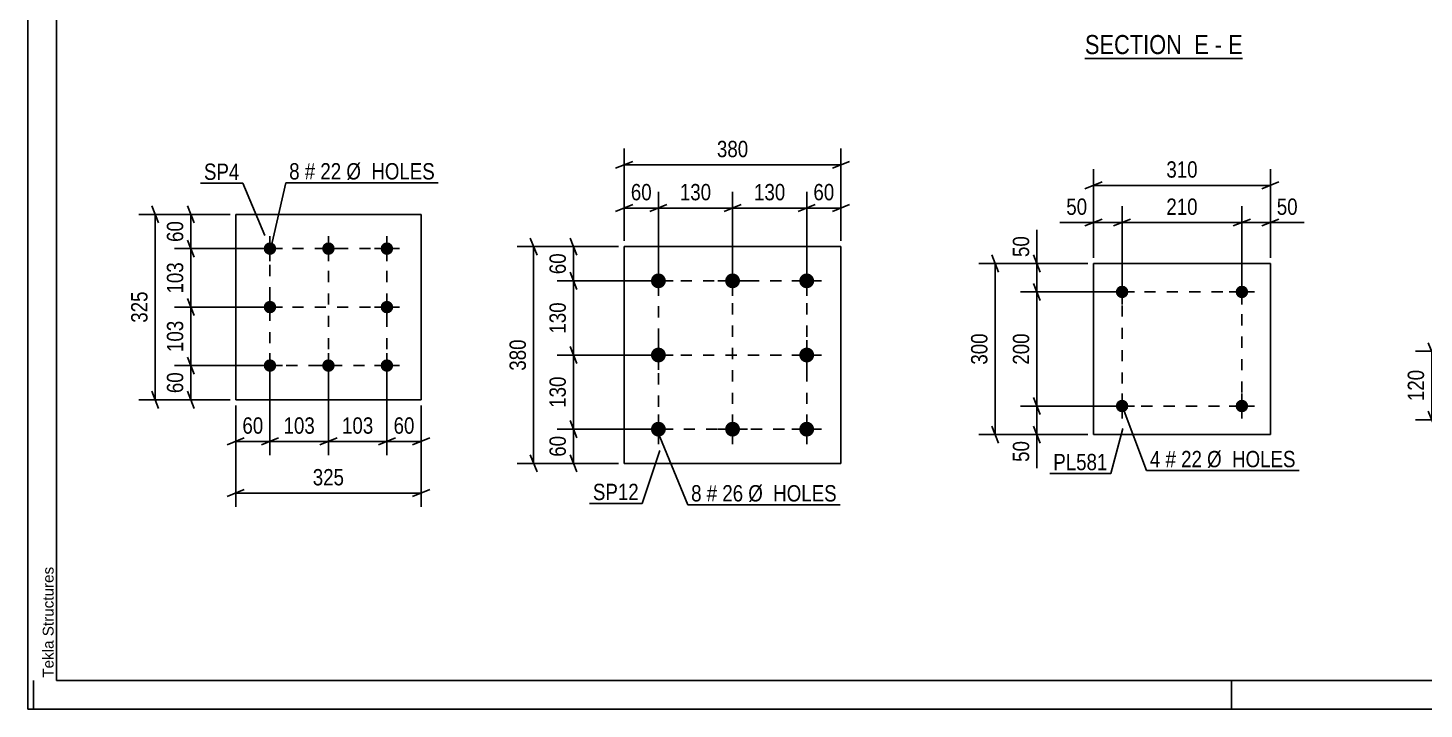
# Model space of a CAD drawing. Header units: millimetres. Extents: x 0 to 841, y 0 to 594.
# Drawn here: x 0 to 244.7, y 0 to 119.4 of the extents above; entities that cross this region are included whole.
import ezdxf

# ---------------------------------------------------------------- set-up
doc = ezdxf.new("R2010")
doc.units = ezdxf.units.MM
doc.linetypes.add('DXK_LINE_DOT2', pattern=[3.9198, 1.9599, -1.9599])
doc.styles.add('Arial', font='ARIAL.TTF', dxfattribs={"height": 0.2})
doc.styles.add('Arial Narrow', font='ARIALN.TTF', dxfattribs={"height": 0.2})

# ---------------------------------------------------------------- blocks, each defined once
blk = doc.blocks.new('Unknown-283133313-1133')
at = {"color": 5, "linetype": 'Continuous'}
for p, q in [((0, 594), (0, 0)), ((5, 589), (5, 5)), ((1, 0), (1, 5)), ((5, 5), (836, 5)), ((211, 0), (211, 5)), ((0, 0), (841, 0))]:
    blk.add_line(p, q, dxfattribs=at)
at = {"color": 174, "linetype": 'Continuous', "style": 'Arial'}
blk.add_text('Tekla Structures', height=1.9102, rotation=90, dxfattribs=at).set_placement((4.5, 5.5))
blk = doc.blocks.new('Unknown-283133313-15 - 6392')
at = {"color": 6, "linetype": 'Continuous'}
blk.add_line((185.29, 114.06), (212.93, 114.06), dxfattribs=at)
at = {"color": 0, "linetype": 'Continuous'}
blk.add_wipeout([(203.4, 114.81), (203.4, 118.31), (185.29, 118.31), (185.29, 114.81)], dxfattribs=at)
at = {"color": 7, "linetype": 'Continuous', "style": 'Arial Narrow'}
blk.add_text('SECTION ', height=3.34, dxfattribs=at).set_placement((185.29, 114.81))
at = {"color": 0, "linetype": 'Continuous'}
blk.add_wipeout([(207, 114.81), (207, 118.31), (204.45, 118.31), (204.45, 114.81)], dxfattribs=at)
blk.add_wipeout([(209.33, 114.81), (209.33, 118.31), (208.05, 118.31), (208.05, 114.81)], dxfattribs=at)
at = {"color": 7, "linetype": 'Continuous', "style": 'Arial Narrow'}
blk.add_text('E', height=3.34, dxfattribs=at).set_placement((204.45, 114.81))
at = {"color": 0, "linetype": 'Continuous'}
blk.add_wipeout([(212.93, 114.81), (212.93, 118.31), (210.38, 118.31), (210.38, 114.81)], dxfattribs=at)
at = {"color": 7, "linetype": 'Continuous', "style": 'Arial Narrow'}
for s, p in [('E', (210.38, 114.81)), ('-', (208.05, 114.81))]:
    blk.add_text(s, height=3.34, dxfattribs=at).set_placement(p)
blk = doc.blocks.new('Part-283133313-5497 - 5491')
at = {"color": 2, "linetype": 'Continuous'}
for p, q in [((186.8, 78.11), (186.8, 48.11)), ((186.8, 78.11), (217.8, 78.11)), ((217.8, 78.11), (217.8, 48.11)), ((186.8, 48.11), (217.8, 48.11))]:
    blk.add_line(p, q, dxfattribs=at)
blk = doc.blocks.new('Bolt-283133313-5530 - 5491')
at = {"linetype": 'Continuous'}
for points in [[(192.9, 53.12, -1), (190.7, 53.12, -1)], [(213.9, 53.12, -1), (211.7, 53.12, -1)]]:
    blk.add_hatch(color=1, dxfattribs=at).paths.add_polyline_path(points)
at = {"color": 1, "linetype": 'Continuous'}
for p, q in [((191.8, 55.32), (191.8, 50.92)), ((212.8, 55.32), (212.8, 50.92)), ((189.6, 53.12), (194, 53.12)), ((210.6, 53.12), (215, 53.12))]:
    blk.add_line(p, q, dxfattribs=at)
blk = doc.blocks.new('Bolt-283133313-5535 - 5491')
at = {"linetype": 'Continuous'}
for points in [[(192.9, 73.12, -1), (190.7, 73.12, -1)], [(213.9, 73.12, -1), (211.7, 73.12, -1)]]:
    blk.add_hatch(color=1, dxfattribs=at).paths.add_polyline_path(points)
at = {"color": 1, "linetype": 'Continuous'}
for p, q in [((191.8, 75.32), (191.8, 70.92)), ((212.8, 75.32), (212.8, 70.92)), ((189.6, 73.12), (194, 73.12)), ((210.6, 73.12), (215, 73.12))]:
    blk.add_line(p, q, dxfattribs=at)
blk = doc.blocks.new('Bolt-283133313-5370 - 5331')
at = {"linetype": 'Continuous'}
for points in [[(110.52, 76.36, -1), (110.52, 73.76, -1)], [(123.52, 76.36, -1), (123.52, 73.76, -1)], [(136.52, 76.36, -1), (136.52, 73.76, -1)], [(110.52, 63.36, -1), (110.52, 60.76, -1)], [(136.52, 63.36, -1), (136.52, 60.76, -1)], [(110.52, 50.36, -1), (110.52, 47.76, -1)], [(123.52, 50.36, -1), (123.52, 47.76, -1)], [(136.52, 50.36, -1), (136.52, 47.76, -1)]]:
    blk.add_hatch(color=1, dxfattribs=at).paths.add_polyline_path(points)
at = {"color": 1, "linetype": 'Continuous'}
for p, q in [((110.52, 77.66), (110.52, 72.46)), ((123.52, 77.66), (123.52, 72.46)), ((136.52, 77.66), (136.52, 72.46)), ((107.92, 75.06), (113.12, 75.06)), ((120.92, 75.06), (126.12, 75.06)), ((133.92, 75.06), (139.12, 75.06)), ((110.52, 64.66), (110.52, 59.46)), ((136.52, 64.66), (136.52, 59.46)), ((107.92, 62.06), (113.12, 62.06)), ((133.92, 62.06), (139.12, 62.06)), ((110.52, 51.66), (110.52, 46.46)), ((123.52, 51.66), (123.52, 46.46)), ((136.52, 51.66), (136.52, 46.46)), ((107.92, 49.06), (113.12, 49.06)), ((120.92, 49.06), (126.12, 49.06)), ((133.92, 49.06), (139.12, 49.06))]:
    blk.add_line(p, q, dxfattribs=at)
blk = doc.blocks.new('Part-283133313-5337 - 5331')
at = {"color": 2, "linetype": 'Continuous'}
for p, q in [((104.52, 81.06), (104.52, 43.06)), ((104.52, 81.06), (142.52, 81.06)), ((142.52, 81.06), (142.52, 43.06)), ((104.52, 43.06), (142.52, 43.06))]:
    blk.add_line(p, q, dxfattribs=at)
blk = doc.blocks.new('Part-283133313-5006 - 5000')
at = {"color": 2, "linetype": 'Continuous'}
for p, q in [((36.43, 54.21), (36.43, 86.71)), ((36.43, 86.71), (68.93, 86.71)), ((68.93, 86.71), (68.93, 54.21)), ((68.93, 54.21), (36.43, 54.21))]:
    blk.add_line(p, q, dxfattribs=at)
blk = doc.blocks.new('Bolt-283133313-5039 - 5000')
at = {"linetype": 'Continuous'}
for points in [[(42.43, 81.81, -1), (42.43, 79.61, -1)], [(52.68, 81.81, -1), (52.68, 79.61, -1)], [(62.93, 81.81, -1), (62.93, 79.61, -1)], [(42.43, 71.56, -1), (42.43, 69.36, -1)], [(62.93, 71.56, -1), (62.93, 69.36, -1)], [(42.43, 61.31, -1), (42.43, 59.11, -1)], [(52.68, 61.31, -1), (52.68, 59.11, -1)], [(62.93, 61.31, -1), (62.93, 59.11, -1)]]:
    blk.add_hatch(color=1, dxfattribs=at).paths.add_polyline_path(points)
at = {"color": 1, "linetype": 'Continuous'}
for p, q in [((42.43, 82.91), (42.43, 78.51)), ((52.68, 82.91), (52.68, 78.51)), ((62.93, 82.91), (62.93, 78.51)), ((40.23, 80.71), (44.63, 80.71)), ((50.48, 80.71), (54.88, 80.71)), ((60.73, 80.71), (65.13, 80.71)), ((42.43, 72.66), (42.43, 68.26)), ((62.93, 72.66), (62.93, 68.26)), ((40.23, 70.46), (44.63, 70.46)), ((60.73, 70.46), (65.13, 70.46)), ((42.43, 62.41), (42.43, 58.01)), ((52.68, 62.41), (52.68, 58.01)), ((62.93, 62.41), (62.93, 58.01)), ((40.23, 60.21), (44.63, 60.21)), ((50.48, 60.21), (54.88, 60.21)), ((60.73, 60.21), (65.13, 60.21))]:
    blk.add_line(p, q, dxfattribs=at)
blk = doc.blocks.new('Rectangle-283133313-5644 - 5491')
at = {"color": 1, "linetype": 'DXK_LINE_DOT2'}
blk.add_lwpolyline([(191.8, 73.12), (212.8, 73.12), (212.8, 53.12), (191.8, 53.12), (191.8, 73.12)], close=True, dxfattribs=at)
blk = doc.blocks.new('Rectangle-283133313-5457 - 5331')
at = {"color": 1, "linetype": 'DXK_LINE_DOT2'}
blk.add_lwpolyline([(110.52, 75.06), (136.52, 75.06), (136.52, 49.06), (110.52, 49.06), (110.52, 75.06)], close=True, dxfattribs=at)
blk = doc.blocks.new('Rectangle-283133313-5128 - 5000')
at = {"color": 1, "linetype": 'DXK_LINE_DOT2'}
blk.add_lwpolyline([(42.43, 80.71), (62.93, 80.71), (62.93, 60.21), (42.43, 60.21), (42.43, 80.71)], close=True, dxfattribs=at)
blk = doc.blocks.new('Line-283133313-5443 - 5331')
at = {"color": 1, "linetype": 'DXK_LINE_DOT2'}
blk.add_line((123.52, 75.06), (123.52, 49.06), dxfattribs=at)
blk = doc.blocks.new('Line-283133313-5113 - 5000')
at = {"color": 1, "linetype": 'DXK_LINE_DOT2'}
blk.add_line((42.43, 70.46), (62.93, 70.46), dxfattribs=at)
blk = doc.blocks.new('Line-283133313-5450 - 5331')
at = {"color": 1, "linetype": 'DXK_LINE_DOT2'}
blk.add_line((110.52, 62.06), (136.52, 62.06), dxfattribs=at)
blk = doc.blocks.new('Line-283133313-5121 - 5000')
at = {"color": 1, "linetype": 'DXK_LINE_DOT2'}
blk.add_line((52.68, 80.71), (52.68, 60.21), dxfattribs=at)
blk = doc.blocks.new('StraightDimension-283133313-5537 - 5491')
at = {"color": 7, "linetype": 'Continuous'}
for p, q in [((186.8, 79.11), (186.8, 94.65)), ((217.8, 79.11), (217.8, 94.65)), ((188.3, 92.4), (185.3, 91.2)), ((186.8, 91.8), (217.8, 91.8)), ((216.3, 91.2), (219.3, 92.4))]:
    blk.add_line(p, q, dxfattribs=at)
at = {"color": 0}
blk.add_wipeout([(205.64, 92.55), (205.64, 96.75), (198.96, 96.75), (198.96, 92.55)], dxfattribs=at)
at = {"color": 3, "style": 'Arial Narrow'}
blk.add_text('310', height=2.863, dxfattribs=at).set_placement((199.56, 93.15))
blk = doc.blocks.new('StraightDimension-283133313-5561 - 5491')
at = {"color": 7, "linetype": 'Continuous'}
for p, q in [((191.8, 74.12), (191.8, 88.13)), ((212.8, 74.12), (212.8, 88.13)), ((193.3, 85.88), (190.3, 84.68)), ((211.3, 84.68), (214.3, 85.88)), ((191.8, 85.28), (212.8, 85.28))]:
    blk.add_line(p, q, dxfattribs=at)
at = {"color": 0}
blk.add_wipeout([(205.64, 86.03), (205.64, 90.23), (198.96, 90.23), (198.96, 86.03)], dxfattribs=at)
at = {"color": 3, "style": 'Arial Narrow'}
blk.add_text('210', height=2.863, dxfattribs=at).set_placement((199.56, 86.63))
blk = doc.blocks.new('StraightDimension-283133313-5548 - 5491')
at = {"color": 7, "linetype": 'Continuous'}
for p, q in [((212.8, 74.12), (212.8, 88.13)), ((217.8, 79.11), (217.8, 88.13)), ((211.3, 84.68), (214.3, 85.88)), ((219.3, 85.88), (216.3, 84.68)), ((212.8, 85.28), (217.8, 85.28))]:
    blk.add_line(p, q, dxfattribs=at)
at = {"color": 0}
blk.add_wipeout([(223.18, 86.03), (223.18, 90.23), (218.32, 90.23), (218.32, 86.03)], dxfattribs=at)
at = {"color": 7, "linetype": 'Continuous'}
blk.add_line((217.8, 85.28), (223.71, 85.28), dxfattribs=at)
blk.add_line((217.8, 85.28), (223.71, 85.28), dxfattribs=at)
at = {"color": 3, "style": 'Arial Narrow'}
blk.add_text('50', height=2.863, dxfattribs=at).set_placement((218.92, 86.63))
blk = doc.blocks.new('StraightDimension-283133313-5577 - 5491')
at = {"color": 7, "linetype": 'Continuous'}
for p, q in [((186.8, 79.11), (186.8, 88.13)), ((191.8, 74.12), (191.8, 88.13)), ((185.3, 84.68), (188.3, 85.88)), ((193.3, 85.88), (190.3, 84.68)), ((186.8, 85.28), (191.8, 85.28))]:
    blk.add_line(p, q, dxfattribs=at)
at = {"color": 0}
blk.add_wipeout([(186.27, 86.03), (186.27, 90.23), (181.42, 90.23), (181.42, 86.03)], dxfattribs=at)
at = {"color": 7, "linetype": 'Continuous'}
blk.add_line((186.8, 85.28), (180.89, 85.28), dxfattribs=at)
blk.add_line((186.8, 85.28), (180.89, 85.28), dxfattribs=at)
at = {"color": 3, "style": 'Arial Narrow'}
blk.add_text('50', height=2.863, dxfattribs=at).set_placement((182.02, 86.63))
blk = doc.blocks.new('StraightDimension-283133313-5591 - 5491')
at = {"color": 7, "linetype": 'Continuous'}
for p, q in [((170.14, 76.61), (168.94, 79.61)), ((185.8, 78.11), (166.69, 78.11)), ((169.54, 48.11), (169.54, 78.11)), ((168.94, 49.61), (170.14, 46.61)), ((185.8, 48.11), (166.69, 48.11))]:
    blk.add_line(p, q, dxfattribs=at)
at = {"color": 0}
blk.add_wipeout([(168.79, 66.46), (164.59, 66.46), (164.59, 59.77), (168.79, 59.77)], dxfattribs=at)
at = {"color": 3, "style": 'Arial Narrow'}
blk.add_text('300', height=2.863, rotation=90.0002, dxfattribs=at).set_placement((168.19, 60.37))
blk = doc.blocks.new('StraightDimension-283133313-5602 - 5491')
at = {"color": 7, "linetype": 'Continuous'}
for p, q in [((176.26, 79.61), (177.46, 76.61)), ((185.8, 78.11), (174.01, 78.11)), ((176.86, 73.12), (176.86, 78.11)), ((177.46, 71.62), (176.26, 74.62)), ((190.8, 73.12), (174.01, 73.12))]:
    blk.add_line(p, q, dxfattribs=at)
at = {"color": 0}
blk.add_wipeout([(176.11, 83.5), (171.91, 83.5), (171.91, 78.64), (176.11, 78.64)], dxfattribs=at)
at = {"color": 7, "linetype": 'Continuous'}
blk.add_line((176.86, 78.11), (176.86, 84.02), dxfattribs=at)
blk.add_line((176.86, 78.11), (176.86, 84.02), dxfattribs=at)
at = {"color": 3, "style": 'Arial Narrow'}
blk.add_text('50', height=2.863, rotation=90.0002, dxfattribs=at).set_placement((175.51, 79.24))
blk = doc.blocks.new('StraightDimension-283133313-5615 - 5491')
at = {"color": 7, "linetype": 'Continuous'}
for p, q in [((177.46, 71.62), (176.26, 74.62)), ((190.8, 73.12), (174.01, 73.12)), ((176.86, 53.12), (176.86, 73.12)), ((176.26, 54.62), (177.46, 51.62)), ((190.8, 53.12), (174.01, 53.12))]:
    blk.add_line(p, q, dxfattribs=at)
at = {"color": 0}
blk.add_wipeout([(176.11, 66.46), (171.91, 66.46), (171.91, 59.77), (176.11, 59.77)], dxfattribs=at)
at = {"color": 3, "style": 'Arial Narrow'}
blk.add_text('200', height=2.863, rotation=90.0002, dxfattribs=at).set_placement((175.51, 60.37))
blk = doc.blocks.new('StraightDimension-283133313-5631 - 5491')
at = {"color": 7, "linetype": 'Continuous'}
for p, q in [((176.26, 54.62), (177.46, 51.62)), ((190.8, 53.12), (174.01, 53.12)), ((176.86, 48.11), (176.86, 53.12)), ((177.46, 46.61), (176.26, 49.61)), ((185.8, 48.11), (174.01, 48.11))]:
    blk.add_line(p, q, dxfattribs=at)
at = {"color": 0}
blk.add_wipeout([(176.11, 47.59), (171.91, 47.59), (171.91, 42.73), (176.11, 42.73)], dxfattribs=at)
at = {"color": 7, "linetype": 'Continuous'}
blk.add_line((176.86, 48.11), (176.86, 42.21), dxfattribs=at)
blk.add_line((176.86, 48.11), (176.86, 42.21), dxfattribs=at)
at = {"color": 3, "style": 'Arial Narrow'}
blk.add_text('50', height=2.863, rotation=90.0002, dxfattribs=at).set_placement((175.51, 43.33))
blk = doc.blocks.new('StraightDimension-283133313-5393 - 5331')
at = {"color": 7, "linetype": 'Continuous'}
for p, q in [((104.52, 82.06), (104.52, 90.68)), ((110.52, 76.06), (110.52, 90.68)), ((103.02, 87.23), (106.02, 88.43)), ((112.02, 88.43), (109.02, 87.23)), ((104.52, 87.83), (110.52, 87.83))]:
    blk.add_line(p, q, dxfattribs=at)
at = {"color": 0}
blk.add_wipeout([(109.95, 88.58), (109.95, 92.78), (105.09, 92.78), (105.09, 88.58)], dxfattribs=at)
at = {"color": 3, "style": 'Arial Narrow'}
blk.add_text('60', height=2.863, dxfattribs=at).set_placement((105.69, 89.18))
blk = doc.blocks.new('StraightDimension-283133313-5372 - 5331')
at = {"color": 7, "linetype": 'Continuous'}
for p, q in [((104.52, 82.06), (104.52, 98.24)), ((142.52, 82.06), (142.52, 98.24)), ((106.02, 95.99), (103.02, 94.79)), ((141.02, 94.79), (144.02, 95.99)), ((104.52, 95.39), (142.52, 95.39))]:
    blk.add_line(p, q, dxfattribs=at)
at = {"color": 0}
blk.add_wipeout([(126.86, 96.14), (126.86, 100.34), (120.18, 100.34), (120.18, 96.14)], dxfattribs=at)
at = {"color": 3, "style": 'Arial Narrow'}
blk.add_text('380', height=2.863, dxfattribs=at).set_placement((120.78, 96.74))
blk = doc.blocks.new('StraightDimension-283133313-5383 - 5331')
at = {"color": 7, "linetype": 'Continuous'}
for p, q in [((136.52, 76.06), (136.52, 90.68)), ((142.52, 82.06), (142.52, 90.68)), ((135.02, 87.23), (138.02, 88.43)), ((144.02, 88.43), (141.02, 87.23)), ((136.52, 87.83), (142.52, 87.83))]:
    blk.add_line(p, q, dxfattribs=at)
at = {"color": 0}
blk.add_wipeout([(141.95, 88.58), (141.95, 92.78), (137.09, 92.78), (137.09, 88.58)], dxfattribs=at)
at = {"color": 3, "style": 'Arial Narrow'}
blk.add_text('60', height=2.863, dxfattribs=at).set_placement((137.69, 89.18))
blk = doc.blocks.new('StraightDimension-283133313-5408 - 5331')
at = {"color": 7, "linetype": 'Continuous'}
for p, q in [((103.52, 81.06), (85.79, 81.06)), ((89.24, 79.56), (88.04, 82.56)), ((88.64, 43.06), (88.64, 81.06)), ((88.04, 44.56), (89.24, 41.56)), ((103.52, 43.06), (85.79, 43.06))]:
    blk.add_line(p, q, dxfattribs=at)
at = {"color": 0}
blk.add_wipeout([(87.89, 65.4), (83.69, 65.4), (83.69, 58.71), (87.89, 58.71)], dxfattribs=at)
at = {"color": 3, "style": 'Arial Narrow'}
blk.add_text('380', height=2.863, rotation=90.0002, dxfattribs=at).set_placement((87.29, 59.31))
blk = doc.blocks.new('StraightDimension-283133313-5423 - 5331')
at = {"color": 7, "linetype": 'Continuous'}
for p, q in [((103.52, 81.06), (92.79, 81.06)), ((95.04, 82.56), (96.24, 79.56)), ((95.64, 75.06), (95.64, 81.06)), ((96.24, 73.56), (95.04, 76.56)), ((109.52, 75.06), (92.79, 75.06))]:
    blk.add_line(p, q, dxfattribs=at)
at = {"color": 0}
blk.add_wipeout([(94.89, 80.48), (90.69, 80.48), (90.69, 75.63), (94.89, 75.63)], dxfattribs=at)
at = {"color": 3, "style": 'Arial Narrow'}
blk.add_text('60', height=2.863, rotation=90.0002, dxfattribs=at).set_placement((94.29, 76.23))
blk = doc.blocks.new('StraightDimension-283133313-5433 - 5331')
at = {"color": 7, "linetype": 'Continuous'}
for p, q in [((109.52, 49.06), (92.79, 49.06)), ((95.04, 50.56), (96.24, 47.56)), ((95.64, 43.06), (95.64, 49.06)), ((96.24, 41.56), (95.04, 44.56)), ((103.52, 43.06), (92.79, 43.06))]:
    blk.add_line(p, q, dxfattribs=at)
at = {"color": 0}
blk.add_wipeout([(94.89, 48.48), (90.69, 48.48), (90.69, 43.63), (94.89, 43.63)], dxfattribs=at)
at = {"color": 3, "style": 'Arial Narrow'}
blk.add_text('60', height=2.863, rotation=90.0002, dxfattribs=at).set_placement((94.29, 44.23))
blk = doc.blocks.new('StraightDimension-283133313-9548 - 5331')
at = {"color": 7, "linetype": 'Continuous'}
for p, q in [((110.52, 76.06), (110.52, 90.68)), ((123.52, 76.06), (123.52, 90.68)), ((112.02, 88.43), (109.02, 87.23)), ((122.02, 87.23), (125.02, 88.43)), ((110.52, 87.83), (123.52, 87.83))]:
    blk.add_line(p, q, dxfattribs=at)
at = {"color": 0}
blk.add_wipeout([(120.36, 88.58), (120.36, 92.78), (113.68, 92.78), (113.68, 88.58)], dxfattribs=at)
at = {"color": 3, "style": 'Arial Narrow'}
blk.add_text('130', height=2.863, dxfattribs=at).set_placement((114.28, 89.18))
blk = doc.blocks.new('StraightDimension-283133313-9550 - 5331')
at = {"color": 7, "linetype": 'Continuous'}
for p, q in [((123.52, 76.06), (123.52, 90.68)), ((136.52, 76.06), (136.52, 90.68)), ((125.02, 88.43), (122.02, 87.23)), ((135.02, 87.23), (138.02, 88.43)), ((123.52, 87.83), (136.52, 87.83))]:
    blk.add_line(p, q, dxfattribs=at)
at = {"color": 0}
blk.add_wipeout([(133.36, 88.58), (133.36, 92.78), (126.68, 92.78), (126.68, 88.58)], dxfattribs=at)
at = {"color": 3, "style": 'Arial Narrow'}
blk.add_text('130', height=2.863, dxfattribs=at).set_placement((127.28, 89.18))
blk = doc.blocks.new('StraightDimension-283133313-9570 - 5331')
at = {"color": 7, "linetype": 'Continuous'}
for p, q in [((109.52, 62.06), (92.79, 62.06)), ((96.24, 60.56), (95.04, 63.56)), ((95.64, 49.06), (95.64, 62.06)), ((109.52, 49.06), (92.79, 49.06)), ((95.04, 50.56), (96.24, 47.56))]:
    blk.add_line(p, q, dxfattribs=at)
at = {"color": 0}
blk.add_wipeout([(94.89, 58.9), (90.69, 58.9), (90.69, 52.21), (94.89, 52.21)], dxfattribs=at)
at = {"color": 3, "style": 'Arial Narrow'}
blk.add_text('130', height=2.863, rotation=90.0002, dxfattribs=at).set_placement((94.29, 52.81))
blk = doc.blocks.new('StraightDimension-283133313-9572 - 5331')
at = {"color": 7, "linetype": 'Continuous'}
for p, q in [((96.24, 73.56), (95.04, 76.56)), ((109.52, 75.06), (92.79, 75.06)), ((95.64, 62.06), (95.64, 75.06)), ((109.52, 62.06), (92.79, 62.06)), ((95.04, 63.56), (96.24, 60.56))]:
    blk.add_line(p, q, dxfattribs=at)
at = {"color": 0}
blk.add_wipeout([(94.89, 71.9), (90.69, 71.9), (90.69, 65.21), (94.89, 65.21)], dxfattribs=at)
at = {"color": 3, "style": 'Arial Narrow'}
blk.add_text('130', height=2.863, rotation=90.0002, dxfattribs=at).set_placement((94.29, 65.81))
blk = doc.blocks.new('StraightDimension-283133313-5042 - 5000')
at = {"color": 7, "linetype": 'Continuous'}
for p, q in [((27.97, 88.21), (29.17, 85.21)), ((35.43, 86.71), (25.72, 86.71)), ((28.57, 80.71), (28.57, 86.71)), ((29.17, 79.21), (27.97, 82.21)), ((41.43, 80.71), (25.72, 80.71))]:
    blk.add_line(p, q, dxfattribs=at)
at = {"color": 0}
blk.add_wipeout([(27.82, 86.14), (23.62, 86.14), (23.62, 81.28), (27.82, 81.28)], dxfattribs=at)
at = {"color": 3, "style": 'Arial Narrow'}
blk.add_text('60', height=2.863, rotation=90.0002, dxfattribs=at).set_placement((27.22, 81.88))
blk = doc.blocks.new('StraightDimension-283133313-5103 - 5000')
at = {"color": 7, "linetype": 'Continuous'}
for p, q in [((36.43, 53.21), (36.43, 35.46)), ((68.93, 53.21), (68.93, 35.46)), ((37.93, 38.46), (34.93, 37.26)), ((36.43, 37.86), (68.93, 37.86)), ((67.43, 37.26), (70.43, 38.46))]:
    blk.add_line(p, q, dxfattribs=at)
at = {"color": 0}
blk.add_wipeout([(56.02, 38.61), (56.02, 42.81), (49.33, 42.81), (49.33, 38.61)], dxfattribs=at)
at = {"color": 3, "style": 'Arial Narrow'}
blk.add_text('325', height=2.863, dxfattribs=at).set_placement((49.93, 39.21))
blk = doc.blocks.new('StraightDimension-283133313-5052 - 5000')
at = {"color": 7, "linetype": 'Continuous'}
for p, q in [((27.97, 61.71), (29.17, 58.71)), ((41.43, 60.21), (25.72, 60.21)), ((28.57, 54.21), (28.57, 60.21)), ((35.43, 54.21), (25.72, 54.21)), ((29.17, 52.71), (27.97, 55.71))]:
    blk.add_line(p, q, dxfattribs=at)
at = {"color": 0}
blk.add_wipeout([(27.82, 59.64), (23.62, 59.64), (23.62, 54.78), (27.82, 54.78)], dxfattribs=at)
at = {"color": 3, "style": 'Arial Narrow'}
blk.add_text('60', height=2.863, rotation=90.0002, dxfattribs=at).set_placement((27.22, 55.38))
blk = doc.blocks.new('StraightDimension-283133313-5067 - 5000')
at = {"color": 7, "linetype": 'Continuous'}
for p, q in [((22.91, 85.21), (21.71, 88.21)), ((35.43, 86.71), (19.46, 86.71)), ((22.31, 54.21), (22.31, 86.71)), ((35.43, 54.21), (19.46, 54.21)), ((21.71, 55.71), (22.91, 52.71))]:
    blk.add_line(p, q, dxfattribs=at)
at = {"color": 0}
blk.add_wipeout([(21.56, 73.8), (17.36, 73.8), (17.36, 67.12), (21.56, 67.12)], dxfattribs=at)
at = {"color": 3, "style": 'Arial Narrow'}
blk.add_text('325', height=2.863, rotation=90.0002, dxfattribs=at).set_placement((20.96, 67.72))
blk = doc.blocks.new('StraightDimension-283133313-5082 - 5000')
at = {"color": 7, "linetype": 'Continuous'}
for p, q in [((62.93, 59.21), (62.93, 44.52)), ((68.93, 53.21), (68.93, 44.52)), ((61.43, 46.32), (64.43, 47.52)), ((62.93, 46.92), (68.93, 46.92)), ((70.43, 47.52), (67.43, 46.32))]:
    blk.add_line(p, q, dxfattribs=at)
at = {"color": 0}
blk.add_wipeout([(68.35, 47.67), (68.35, 51.87), (63.5, 51.87), (63.5, 47.67)], dxfattribs=at)
at = {"color": 3, "style": 'Arial Narrow'}
blk.add_text('60', height=2.863, dxfattribs=at).set_placement((64.1, 48.27))
blk = doc.blocks.new('StraightDimension-283133313-5092 - 5000')
at = {"color": 7, "linetype": 'Continuous'}
for p, q in [((42.43, 59.21), (42.43, 44.52)), ((36.43, 53.21), (36.43, 44.52)), ((34.93, 46.32), (37.93, 47.52)), ((36.43, 46.92), (42.43, 46.92)), ((43.93, 47.52), (40.93, 46.32))]:
    blk.add_line(p, q, dxfattribs=at)
at = {"color": 0}
blk.add_wipeout([(41.85, 47.67), (41.85, 51.87), (37, 51.87), (37, 47.67)], dxfattribs=at)
at = {"color": 3, "style": 'Arial Narrow'}
blk.add_text('60', height=2.863, dxfattribs=at).set_placement((37.6, 48.27))
blk = doc.blocks.new('StraightDimension-283133313-9391 - 5000')
at = {"color": 7, "linetype": 'Continuous'}
for p, q in [((27.97, 71.96), (29.17, 68.96)), ((41.43, 70.46), (25.72, 70.46)), ((28.57, 60.21), (28.57, 70.46)), ((29.17, 58.71), (27.97, 61.71)), ((41.43, 60.21), (25.72, 60.21))]:
    blk.add_line(p, q, dxfattribs=at)
at = {"color": 0}
blk.add_wipeout([(27.82, 68.68), (23.62, 68.68), (23.62, 61.99), (27.82, 61.99)], dxfattribs=at)
at = {"color": 3, "style": 'Arial Narrow'}
blk.add_text('103', height=2.863, rotation=90.0002, dxfattribs=at).set_placement((27.22, 62.59))
blk = doc.blocks.new('StraightDimension-283133313-9393 - 5000')
at = {"color": 7, "linetype": 'Continuous'}
for p, q in [((27.97, 82.21), (29.17, 79.21)), ((41.43, 80.71), (25.72, 80.71)), ((28.57, 70.46), (28.57, 80.71)), ((29.17, 68.96), (27.97, 71.96)), ((41.43, 70.46), (25.72, 70.46))]:
    blk.add_line(p, q, dxfattribs=at)
at = {"color": 0}
blk.add_wipeout([(27.82, 78.93), (23.62, 78.93), (23.62, 72.24), (27.82, 72.24)], dxfattribs=at)
at = {"color": 3, "style": 'Arial Narrow'}
blk.add_text('103', height=2.863, rotation=90.0002, dxfattribs=at).set_placement((27.22, 72.84))
blk = doc.blocks.new('StraightDimension-283133313-9413 - 5000')
at = {"color": 7, "linetype": 'Continuous'}
for p, q in [((42.43, 59.21), (42.43, 44.52)), ((52.68, 59.21), (52.68, 44.52)), ((40.93, 46.32), (43.93, 47.52)), ((42.43, 46.92), (52.68, 46.92)), ((54.18, 47.52), (51.18, 46.32))]:
    blk.add_line(p, q, dxfattribs=at)
at = {"color": 0}
blk.add_wipeout([(50.89, 47.67), (50.89, 51.87), (44.21, 51.87), (44.21, 47.67)], dxfattribs=at)
at = {"color": 3, "style": 'Arial Narrow'}
blk.add_text('103', height=2.863, dxfattribs=at).set_placement((44.81, 48.27))
blk = doc.blocks.new('StraightDimension-283133313-9415 - 5000')
at = {"color": 7, "linetype": 'Continuous'}
for p, q in [((52.68, 59.21), (52.68, 44.52)), ((62.93, 59.21), (62.93, 44.52)), ((51.18, 46.32), (54.18, 47.52)), ((52.68, 46.92), (62.93, 46.92)), ((64.43, 47.52), (61.43, 46.32))]:
    blk.add_line(p, q, dxfattribs=at)
at = {"color": 0}
blk.add_wipeout([(61.14, 47.67), (61.14, 51.87), (54.46, 51.87), (54.46, 47.67)], dxfattribs=at)
at = {"color": 3, "style": 'Arial Narrow'}
blk.add_text('103', height=2.863, dxfattribs=at).set_placement((55.06, 48.27))
blk = doc.blocks.new('StraightDimension-283133313-5765 - 5721')
at = {"color": 7, "linetype": 'Continuous'}
for p, q in [((245.48, 64.22), (246.68, 61.22)), ((262.05, 62.72), (243.23, 62.72)), ((246.08, 50.72), (246.08, 62.72)), ((246.68, 49.22), (245.48, 52.22)), ((262.05, 50.72), (243.23, 50.72))]:
    blk.add_line(p, q, dxfattribs=at)
at = {"color": 0}
blk.add_wipeout([(245.33, 60.06), (241.13, 60.06), (241.13, 53.38), (245.33, 53.38)], dxfattribs=at)
at = {"color": 3, "style": 'Arial Narrow'}
blk.add_text('120', height=2.863, rotation=90.0002, dxfattribs=at).set_placement((244.73, 53.98))
blk = doc.blocks.new('Mark-283133313-5493 - 5491')
at = {"color": 0}
blk.add_wipeout([(189.24, 41.87), (189.24, 44.87), (179.74, 44.87), (179.74, 41.87)], dxfattribs=at)
blk.add_wipeout([(189.24, 41.87), (189.24, 44.87), (179.74, 44.87), (179.74, 41.87)], dxfattribs=at)
at = {"color": 30, "linetype": 'Continuous'}
for p in [(191.94, 49.18), (179.14, 41.27)]:
    blk.add_line(p, (189.84, 41.27), dxfattribs=at)
at = {"color": 3, "style": 'Arial Narrow'}
blk.add_text('PL581', height=2.863, dxfattribs=at).set_placement((179.74, 41.87))
blk = doc.blocks.new('MarkSet-283133313-5691 - 5491')
at = {"color": 0}
blk.add_wipeout([(198.52, 42.39), (198.52, 45.39), (196.69, 45.39), (196.69, 42.39)], dxfattribs=at)
blk.add_wipeout([(198.52, 42.39), (198.52, 45.39), (196.69, 45.39), (196.69, 42.39)], dxfattribs=at)
at = {"color": 7, "linetype": 'Continuous'}
blk.add_line((191.83, 53.14), (196.09, 41.79), dxfattribs=at)
at = {"color": 0}
blk.add_wipeout([(201.25, 42.39), (201.25, 45.39), (199.42, 45.39), (199.42, 42.39)], dxfattribs=at)
blk.add_wipeout([(201.25, 42.39), (201.25, 45.39), (199.42, 45.39), (199.42, 42.39)], dxfattribs=at)
at = {"color": 3, "style": 'Arial Narrow'}
blk.add_text('4', height=2.86, dxfattribs=at).set_placement((196.69, 42.39))
at = {"color": 0}
blk.add_wipeout([(205.8, 42.39), (205.8, 45.39), (202.15, 45.39), (202.15, 42.39)], dxfattribs=at)
blk.add_wipeout([(205.8, 42.39), (205.8, 45.39), (202.15, 45.39), (202.15, 42.39)], dxfattribs=at)
at = {"color": 3, "style": 'Arial Narrow'}
blk.add_text('#', height=2.86, dxfattribs=at).set_placement((199.42, 42.39))
at = {"color": 0}
blk.add_wipeout([(222.23, 42.39), (222.23, 45.39), (206.7, 45.39), (206.7, 42.39)], dxfattribs=at)
blk.add_wipeout([(222.23, 42.39), (222.23, 45.39), (206.7, 45.39), (206.7, 42.39)], dxfattribs=at)
at = {"color": 7, "linetype": 'Continuous'}
blk.add_line((196.09, 41.79), (222.83, 41.79), dxfattribs=at)
at = {"color": 3, "style": 'Arial Narrow'}
for s, p in [('22', (202.15, 42.39)), ('Ø  HOLES', (206.7, 42.39))]:
    blk.add_text(s, height=2.863, dxfattribs=at).set_placement(p)
blk = doc.blocks.new('Mark-283133313-5333 - 5331')
at = {"color": 0}
blk.add_wipeout([(107.08, 36.63), (107.08, 39.63), (99.04, 39.63), (99.04, 36.63)], dxfattribs=at)
blk.add_wipeout([(107.08, 36.63), (107.08, 39.63), (99.04, 39.63), (99.04, 36.63)], dxfattribs=at)
at = {"color": 30, "linetype": 'Continuous'}
for p in [(110.77, 45.32), (98.44, 36.03)]:
    blk.add_line(p, (107.68, 36.03), dxfattribs=at)
at = {"color": 3, "style": 'Arial Narrow'}
blk.add_text('SP12', height=2.863, dxfattribs=at).set_placement((99.04, 36.63))
blk = doc.blocks.new('Mark-283133313-5366 - 5331')
at = {"color": 0}
blk.add_wipeout([(118.09, 36.39), (118.09, 39.39), (116.26, 39.39), (116.26, 36.39)], dxfattribs=at)
blk.add_wipeout([(118.09, 36.39), (118.09, 39.39), (116.26, 39.39), (116.26, 36.39)], dxfattribs=at)
at = {"color": 7, "linetype": 'Continuous'}
blk.add_line((110.38, 48.7), (115.66, 35.79), dxfattribs=at)
at = {"color": 0}
blk.add_wipeout([(120.82, 36.39), (120.82, 39.39), (118.99, 39.39), (118.99, 36.39)], dxfattribs=at)
blk.add_wipeout([(120.82, 36.39), (120.82, 39.39), (118.99, 39.39), (118.99, 36.39)], dxfattribs=at)
at = {"color": 3, "style": 'Arial Narrow'}
blk.add_text('8', height=2.86, dxfattribs=at).set_placement((116.26, 36.39))
at = {"color": 0}
blk.add_wipeout([(125.37, 36.39), (125.37, 39.39), (121.72, 39.39), (121.72, 36.39)], dxfattribs=at)
blk.add_wipeout([(125.37, 36.39), (125.37, 39.39), (121.72, 39.39), (121.72, 36.39)], dxfattribs=at)
at = {"color": 3, "style": 'Arial Narrow'}
blk.add_text('#', height=2.86, dxfattribs=at).set_placement((118.99, 36.39))
at = {"color": 0}
blk.add_wipeout([(141.8, 36.39), (141.8, 39.39), (126.27, 39.39), (126.27, 36.39)], dxfattribs=at)
blk.add_wipeout([(141.8, 36.39), (141.8, 39.39), (126.27, 39.39), (126.27, 36.39)], dxfattribs=at)
at = {"color": 7, "linetype": 'Continuous'}
blk.add_line((115.66, 35.79), (142.4, 35.79), dxfattribs=at)
at = {"color": 3, "style": 'Arial Narrow'}
for s, p in [('26', (121.72, 36.39)), ('Ø  HOLES', (126.27, 36.39))]:
    blk.add_text(s, height=2.863, dxfattribs=at).set_placement(p)
blk = doc.blocks.new('Mark-283133313-5002 - 5000')
at = {"color": 0}
blk.add_wipeout([(37.07, 92.76), (37.07, 95.76), (30.86, 95.76), (30.86, 92.76)], dxfattribs=at)
blk.add_wipeout([(37.07, 92.76), (37.07, 95.76), (30.86, 95.76), (30.86, 92.76)], dxfattribs=at)
at = {"color": 30, "linetype": 'Continuous'}
for p in [(30.26, 92.16), (41.51, 83.02)]:
    blk.add_line(p, (37.67, 92.16), dxfattribs=at)
at = {"color": 3, "style": 'Arial Narrow'}
blk.add_text('SP4', height=2.863, dxfattribs=at).set_placement((30.86, 92.76))
blk = doc.blocks.new('Mark-283133313-5035 - 5000')
at = {"color": 0}
blk.add_wipeout([(47.63, 92.83), (47.63, 95.83), (45.8, 95.83), (45.8, 92.83)], dxfattribs=at)
blk.add_wipeout([(47.63, 92.83), (47.63, 95.83), (45.8, 95.83), (45.8, 92.83)], dxfattribs=at)
at = {"color": 7, "linetype": 'Continuous'}
blk.add_line((42.5, 80.52), (45.2, 92.23), dxfattribs=at)
at = {"color": 0}
blk.add_wipeout([(50.36, 92.83), (50.36, 95.83), (48.53, 95.83), (48.53, 92.83)], dxfattribs=at)
blk.add_wipeout([(50.36, 92.83), (50.36, 95.83), (48.53, 95.83), (48.53, 92.83)], dxfattribs=at)
at = {"color": 3, "style": 'Arial Narrow'}
blk.add_text('8', height=2.86, dxfattribs=at).set_placement((45.8, 92.83))
at = {"color": 0}
blk.add_wipeout([(54.92, 92.83), (54.92, 95.83), (51.26, 95.83), (51.26, 92.83)], dxfattribs=at)
blk.add_wipeout([(54.92, 92.83), (54.92, 95.83), (51.26, 95.83), (51.26, 92.83)], dxfattribs=at)
at = {"color": 3, "style": 'Arial Narrow'}
blk.add_text('#', height=2.86, dxfattribs=at).set_placement((48.53, 92.83))
at = {"color": 0}
blk.add_wipeout([(71.34, 92.83), (71.34, 95.83), (55.82, 95.83), (55.82, 92.83)], dxfattribs=at)
blk.add_wipeout([(71.34, 92.83), (71.34, 95.83), (55.82, 95.83), (55.82, 92.83)], dxfattribs=at)
at = {"color": 7, "linetype": 'Continuous'}
blk.add_line((45.2, 92.23), (71.94, 92.23), dxfattribs=at)
at = {"color": 3, "style": 'Arial Narrow'}
for s, p in [('22', (51.26, 92.83)), ('Ø  HOLES', (55.82, 92.83))]:
    blk.add_text(s, height=2.863, dxfattribs=at).set_placement(p)

msp = doc.modelspace()

# ---------------------------------------------------------------- block references
for name in ['Unknown-283133313-1133', 'Part-283133313-5006 - 5000', 'Bolt-283133313-5039 - 5000', 'Part-283133313-5337 - 5331', 'Rectangle-283133313-5128 - 5000', 'Line-283133313-5121 - 5000', 'Bolt-283133313-5370 - 5331', 'Part-283133313-5497 - 5491', 'Rectangle-283133313-5457 - 5331', 'Line-283133313-5443 - 5331', 'Bolt-283133313-5535 - 5491', 'Rectangle-283133313-5644 - 5491', 'Line-283133313-5113 - 5000', 'Line-283133313-5450 - 5331', 'Bolt-283133313-5530 - 5491']:
    msp.add_blockref(name, (0, 0))

# ---------------------------------------------------------------- next in the draw order: block references
for name in ['Unknown-283133313-15 - 6392', 'StraightDimension-283133313-5537 - 5491', 'StraightDimension-283133313-5393 - 5331', 'StraightDimension-283133313-5042 - 5000', 'StraightDimension-283133313-5765 - 5721', 'StraightDimension-283133313-5103 - 5000']:
    msp.add_blockref(name, (0, 0))

# ---------------------------------------------------------------- next in the draw order: block references
for name in ['StraightDimension-283133313-5372 - 5331', 'StraightDimension-283133313-5561 - 5491', 'StraightDimension-283133313-5052 - 5000', 'StraightDimension-283133313-5082 - 5000']:
    msp.add_blockref(name, (0, 0))

# ---------------------------------------------------------------- next in the draw order: block references
for name in ['StraightDimension-283133313-5383 - 5331', 'StraightDimension-283133313-5067 - 5000', 'StraightDimension-283133313-5577 - 5491', 'StraightDimension-283133313-5548 - 5491', 'StraightDimension-283133313-5408 - 5331']:
    msp.add_blockref(name, (0, 0))

# ---------------------------------------------------------------- next in the draw order: block references
for name in ['StraightDimension-283133313-5423 - 5331', 'StraightDimension-283133313-5591 - 5491', 'StraightDimension-283133313-5092 - 5000', 'StraightDimension-283133313-5433 - 5331']:
    msp.add_blockref(name, (0, 0))

# ---------------------------------------------------------------- next in the draw order: block references
for name in ['StraightDimension-283133313-9548 - 5331', 'StraightDimension-283133313-5602 - 5491', 'StraightDimension-283133313-9391 - 5000', 'StraightDimension-283133313-9570 - 5331', 'Mark-283133313-5333 - 5331']:
    msp.add_blockref(name, (0, 0))

# ---------------------------------------------------------------- next in the draw order: block references
for name in ['StraightDimension-283133313-9550 - 5331', 'StraightDimension-283133313-9393 - 5000', 'StraightDimension-283133313-9572 - 5331', 'StraightDimension-283133313-5615 - 5491', 'StraightDimension-283133313-9413 - 5000', 'Mark-283133313-5366 - 5331']:
    msp.add_blockref(name, (0, 0))

# ---------------------------------------------------------------- next in the draw order: block references
for name in ['Mark-283133313-5002 - 5000', 'StraightDimension-283133313-9415 - 5000', 'StraightDimension-283133313-5631 - 5491']:
    msp.add_blockref(name, (0, 0))

# ---------------------------------------------------------------- next in the draw order: block references
for name in ['Mark-283133313-5035 - 5000', 'Mark-283133313-5493 - 5491']:
    msp.add_blockref(name, (0, 0))

# ---------------------------------------------------------------- next in the draw order: block references
msp.add_blockref('MarkSet-283133313-5691 - 5491', (0, 0))

doc.saveas('drawing.dxf')
